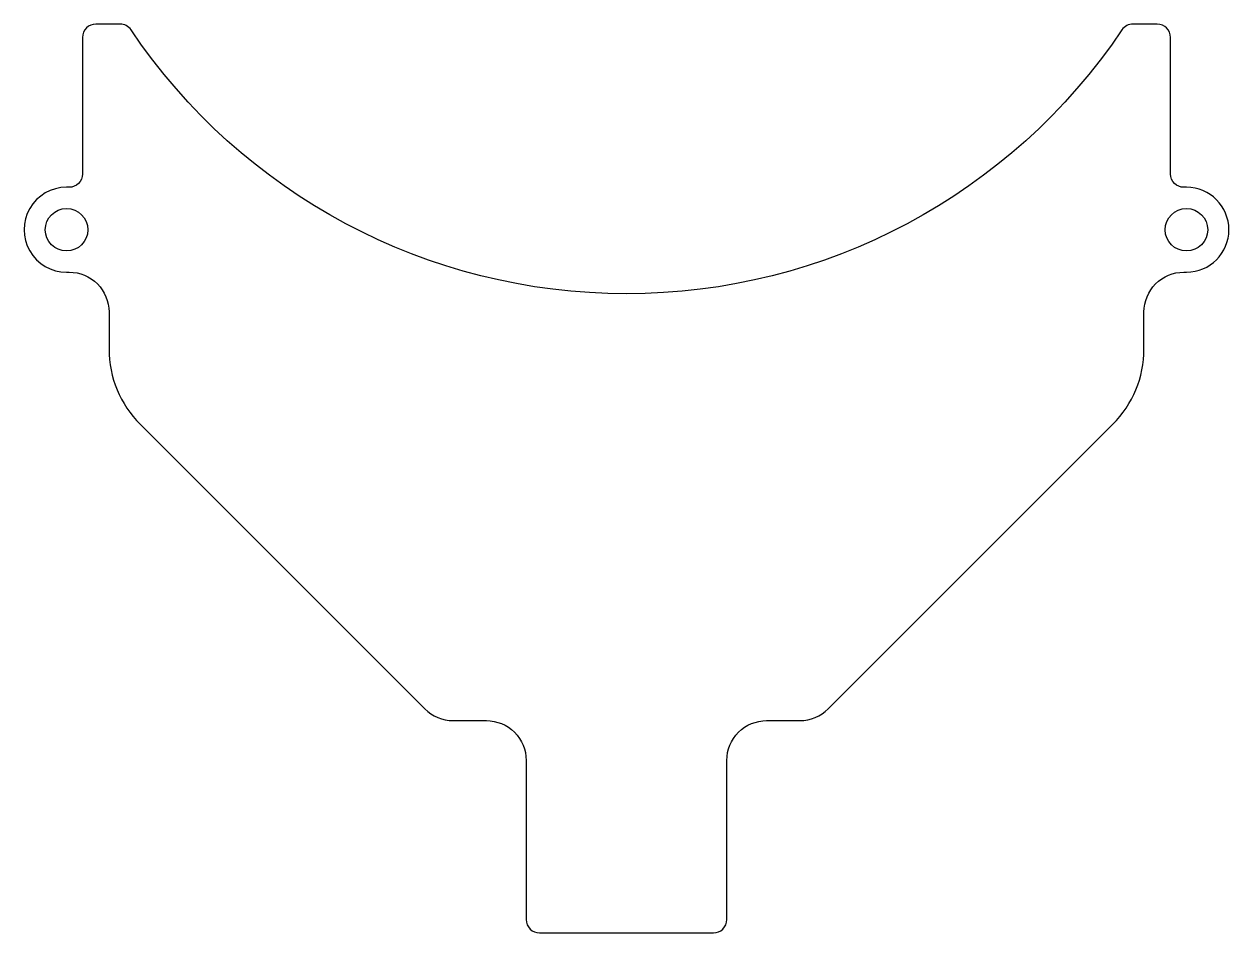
# Model space of a CAD drawing. Header units: millimetres. Extents: x -45.4 to 45.4, y -48.2 to 20.3.
import ezdxf

# ---------------------------------------------------------------- set-up
doc = ezdxf.new("R2010")
doc.units = ezdxf.units.MM
doc.layers.get('0').update_dxf_attribs({"linetype": 'CONTINUOUS'})

msp = doc.modelspace()

# ---------------------------------------------------------------- linework, layer by layer
msp.add_lwpolyline([(39, -4.171), (39, -1.371, -0.414214), (42, 1.629), (42.2, 1.629, 0.999992), (42.2, 8.029), (42, 8.029, -0.414214), (41, 9.029), (41, 19.329, 0.414203), (40, 20.329), (38.181, 20.329, 0.252601), (37.341, 19.887, -0.532575), (-37.341, 19.887, 0.249661), (-38.17, 20.329), (-40, 20.329, 0.414241), (-41, 19.329), (-41, 9.029, -0.414214), (-42, 8.029), (-42.2, 8.029, 1.000008), (-42.2, 1.629), (-42, 1.629, -0.414214), (-39, -1.371), (-39, -4.171, 0.198915), (-36.657, -9.828), (-15.192, -31.293, 0.198912), (-13.071, -32.171), (-10.56, -32.171, -0.414214), (-7.56, -35.171), (-7.56, -47.171, 0.414214), (-6.56, -48.171), (6.56, -48.171, 0.414214), (7.56, -47.171), (7.56, -35.171, -0.414214), (10.56, -32.171), (13.071, -32.171, 0.198912), (15.192, -31.293), (36.657, -9.828, 0.198909)], format="xyb", close=True)
for centre in [(-42.2, 4.829), (42.2, 4.829)]:
    msp.add_circle(centre, 1.6)

doc.saveas('drawing.dxf')
